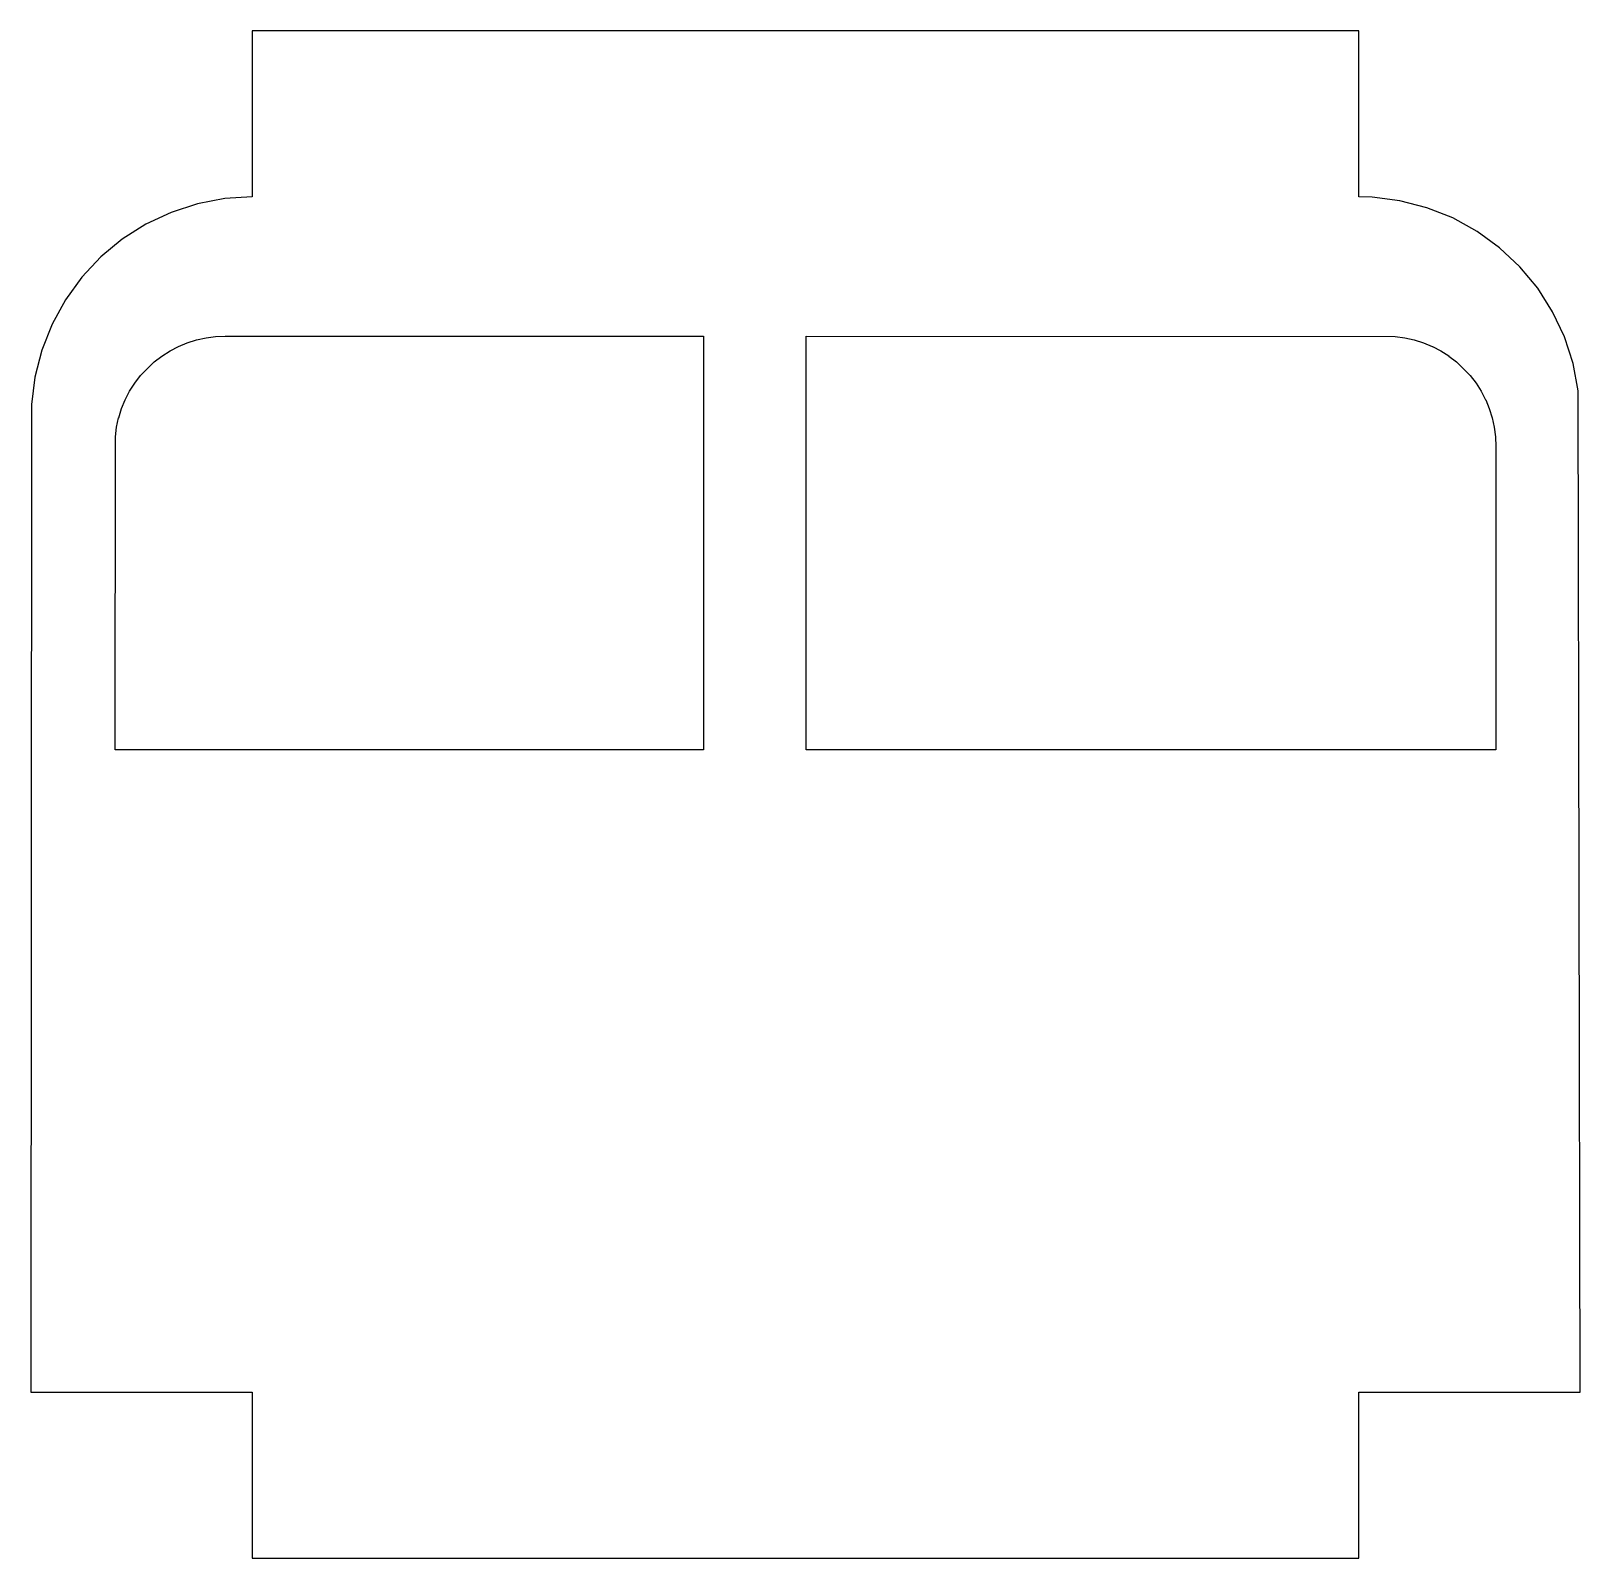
# Model space of a CAD drawing. Header units: millimetres. Extents: x -1.5 to 26.5, y -13 to 14.6.
import ezdxf

# ---------------------------------------------------------------- set-up
doc = ezdxf.new("R2010")
doc.units = ezdxf.units.MM
doc.layers.add('1', color=7, linetype='CONTINUOUS')

msp = doc.modelspace()

# ---------------------------------------------------------------- linework, layer by layer
at = {"layer": '1', "color": 0}
for p, q in [((22.51, 14.61), (2.49, 14.61)), ((2.49, 14.61), (2.49, 11.609)), ((22.51, 11.61), (22.51, 14.61)), ((1.997, 11.578), (1.503, 11.484)), ((2.49, 11.609), (1.997, 11.578)), ((22.752, 11.602), (22.51, 11.61)), ((23.251, 11.539), (22.752, 11.602)), ((23.739, 11.413), (23.251, 11.539)), ((1.024, 11.328), (0.567, 11.114)), ((1.503, 11.484), (1.024, 11.328)), ((24.208, 11.228), (23.739, 11.413)), ((24.649, 10.985), (24.208, 11.228)), ((0.567, 11.114), (0.142, 10.844)), ((25.056, 10.69), (24.649, 10.985)), ((0.142, 10.844), (-0.245, 10.523)), ((25.423, 10.345), (25.056, 10.69)), ((-0.245, 10.523), (-0.59, 10.156)), ((-0.59, 10.156), (-0.885, 9.749)), ((25.744, 9.957), (25.423, 10.345)), ((26.014, 9.532), (25.744, 9.957)), ((-0.885, 9.749), (-1.128, 9.308)), ((26.228, 9.075), (26.014, 9.532)), ((-1.128, 9.308), (-1.313, 8.839)), ((1.16, 8.904), (1.318, 8.969)), ((1.318, 8.969), (1.486, 9.021)), ((1.486, 9.021), (1.487, 9.022)), ((1.487, 9.022), (1.656, 9.059)), ((1.656, 9.059), (1.829, 9.082)), ((1.829, 9.082), (2.003, 9.089)), ((2.003, 9.089), (2.004, 9.09)), ((2.004, 9.09), (10.656, 9.09)), ((10.656, 9.09), (10.656, 1.61)), ((12.51, 1.61), (12.51, 9.09)), ((12.51, 9.09), (23.169, 9.083)), ((23.169, 9.083), (23.342, 9.06)), ((23.342, 9.06), (23.511, 9.023)), ((23.511, 9.023), (23.512, 9.022)), ((23.512, 9.022), (23.68, 8.97)), ((23.68, 8.97), (23.838, 8.905)), ((26.384, 8.596), (26.228, 9.075)), ((-1.313, 8.839), (-1.439, 8.351)), ((0.72, 8.624), (0.858, 8.729)), ((0.858, 8.729), (0.859, 8.731)), ((0.859, 8.731), (1.005, 8.823)), ((1.005, 8.823), (1.159, 8.903)), ((1.159, 8.903), (1.16, 8.904)), ((23.838, 8.905), (23.839, 8.904)), ((23.839, 8.904), (23.994, 8.824)), ((23.994, 8.824), (24.139, 8.732)), ((24.139, 8.732), (24.14, 8.73)), ((24.14, 8.73), (24.278, 8.625)), ((0.473, 8.377), (0.72, 8.624)), ((24.278, 8.625), (24.525, 8.378)), ((26.478, 8.102), (26.384, 8.596)), ((-1.439, 8.351), (-1.502, 7.852)), ((0.275, 8.094), (0.367, 8.239)), ((0.367, 8.239), (0.369, 8.24)), ((0.369, 8.24), (0.473, 8.377)), ((24.525, 8.378), (24.629, 8.241)), ((24.629, 8.241), (24.631, 8.24)), ((24.631, 8.24), (24.723, 8.095)), ((-1.502, 7.852), (-1.51, -10.01)), ((0.129, 7.78), (0.194, 7.938)), ((0.194, 7.938), (0.195, 7.939)), ((0.195, 7.939), (0.274, 8.093)), ((0.274, 8.093), (0.275, 8.094)), ((24.723, 8.095), (24.724, 8.094)), ((24.724, 8.094), (24.803, 7.94)), ((24.803, 7.94), (24.804, 7.939)), ((24.804, 7.939), (24.869, 7.781)), ((26.51, -10.01), (26.478, 8.102)), ((0.039, 7.442), (0.076, 7.611)), ((0.076, 7.611), (0.077, 7.612)), ((0.077, 7.612), (0.129, 7.78)), ((24.869, 7.781), (24.921, 7.613)), ((24.921, 7.613), (24.922, 7.612)), ((24.922, 7.612), (24.959, 7.443)), ((0.016, 7.269), (0.039, 7.442)), ((24.959, 7.443), (24.96, 7.442)), ((24.96, 7.442), (24.982, 7.27)), ((0.01, 1.61), (0.016, 7.269)), ((24.982, 7.27), (24.989, 7.096)), ((24.989, 7.096), (24.99, 7.095)), ((24.99, 7.095), (24.99, 1.61)), ((10.656, 1.61), (0.01, 1.61)), ((24.99, 1.61), (12.51, 1.61)), ((-1.51, -10.01), (2.49, -10.01)), ((2.49, -10.01), (2.49, -13.01)), ((22.51, -10.01), (26.51, -10.01)), ((22.51, -13.01), (22.51, -10.01)), ((2.49, -13.01), (22.51, -13.01))]:
    msp.add_line(p, q, dxfattribs=at)

doc.saveas('drawing.dxf')
